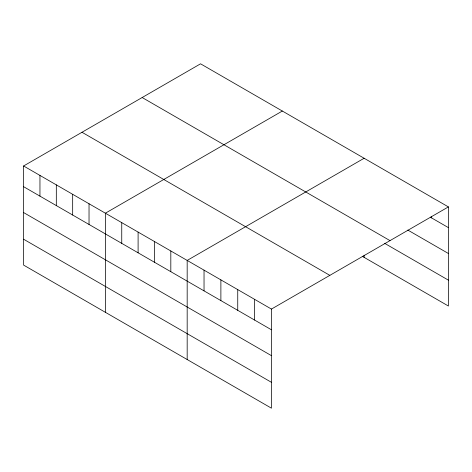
<?xml version="1.0" encoding="UTF-8"?>
<svg xmlns="http://www.w3.org/2000/svg" width="472" height="472" viewBox="0 0 472 472"><rect width="100%" height="100%" fill="white"/><g stroke="black" fill="none" stroke-linecap="round" stroke-linejoin="round"><path stroke-width="0.71" d="M23.6 165.979L271.447 309.072L271.447 408.186L23.6 265.093L23.6 165.979L200.553 63.814L448.4 206.907L448.4 306.021L362.248 256.284M282.344 111.032L105.386 213.197L105.386 312.317M364.13 158.256L187.177 260.42L187.177 359.534M271.447 309.072L448.4 206.907M430.299 217.173L448.4 227.622M407.826 230.07L448.4 253.493M142.16 97.527L390.002 240.62M384.733 243.393L448.4 280.15M81.998 132.266L329.839 275.353M23.6 186.694L271.447 329.786M23.6 212.565L271.447 355.658M23.6 239.221L271.447 382.314M431.544 216.465L431.544 217.893M364.13 255.216L364.13 257.37M254.591 299.337L254.591 320.057M237.74 289.607L237.74 310.328M220.884 279.878L220.884 300.599M204.034 270.149L204.034 290.864M170.817 250.974L170.817 271.695M154.462 241.528L154.462 262.249M138.101 232.088L138.101 252.803M121.746 222.642L121.746 243.363M89.031 203.757L89.031 224.471M72.67 194.311L72.67 215.025M56.316 184.865L56.316 205.585M39.955 175.425L39.955 196.14"/></g></svg>
